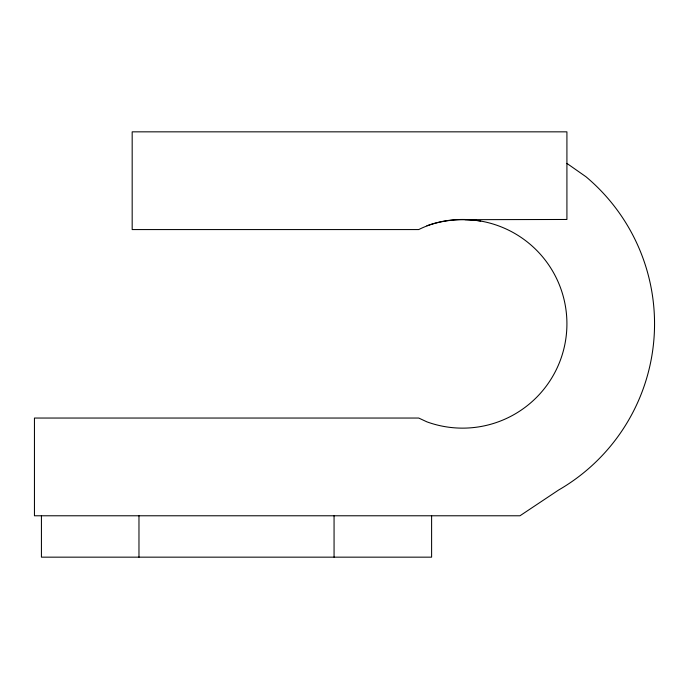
<?xml version="1.0" encoding="UTF-8"?>
<svg xmlns="http://www.w3.org/2000/svg" width="689" height="689" viewBox="0 0 689 689"><rect width="100%" height="100%" fill="white"/><g stroke="black" fill="none" stroke-linecap="round" stroke-linejoin="round"><path stroke-width="1.03" d="M480.698 221.057C459.83 217.991 437.73 219.963 418.731 229.566L132.176 229.566L132.176 131.84L566.918 131.84L566.918 219.472L464.98 219.679M566.918 163.405L585.977 176.754A191.964 191.964 0 0 1 558.564 490.051L519.971 515.777L34.45 515.777L34.45 418.042L418.731 418.042L426.896 421.849A104.34 104.34 0 0 0 566.918 323.804A104.34 104.34 0 0 0 426.896 225.759M431.607 515.777L431.607 557.16L41.426 557.16L41.426 515.777M334.062 515.777L334.062 557.16M138.971 515.777L138.971 557.16"/></g></svg>
